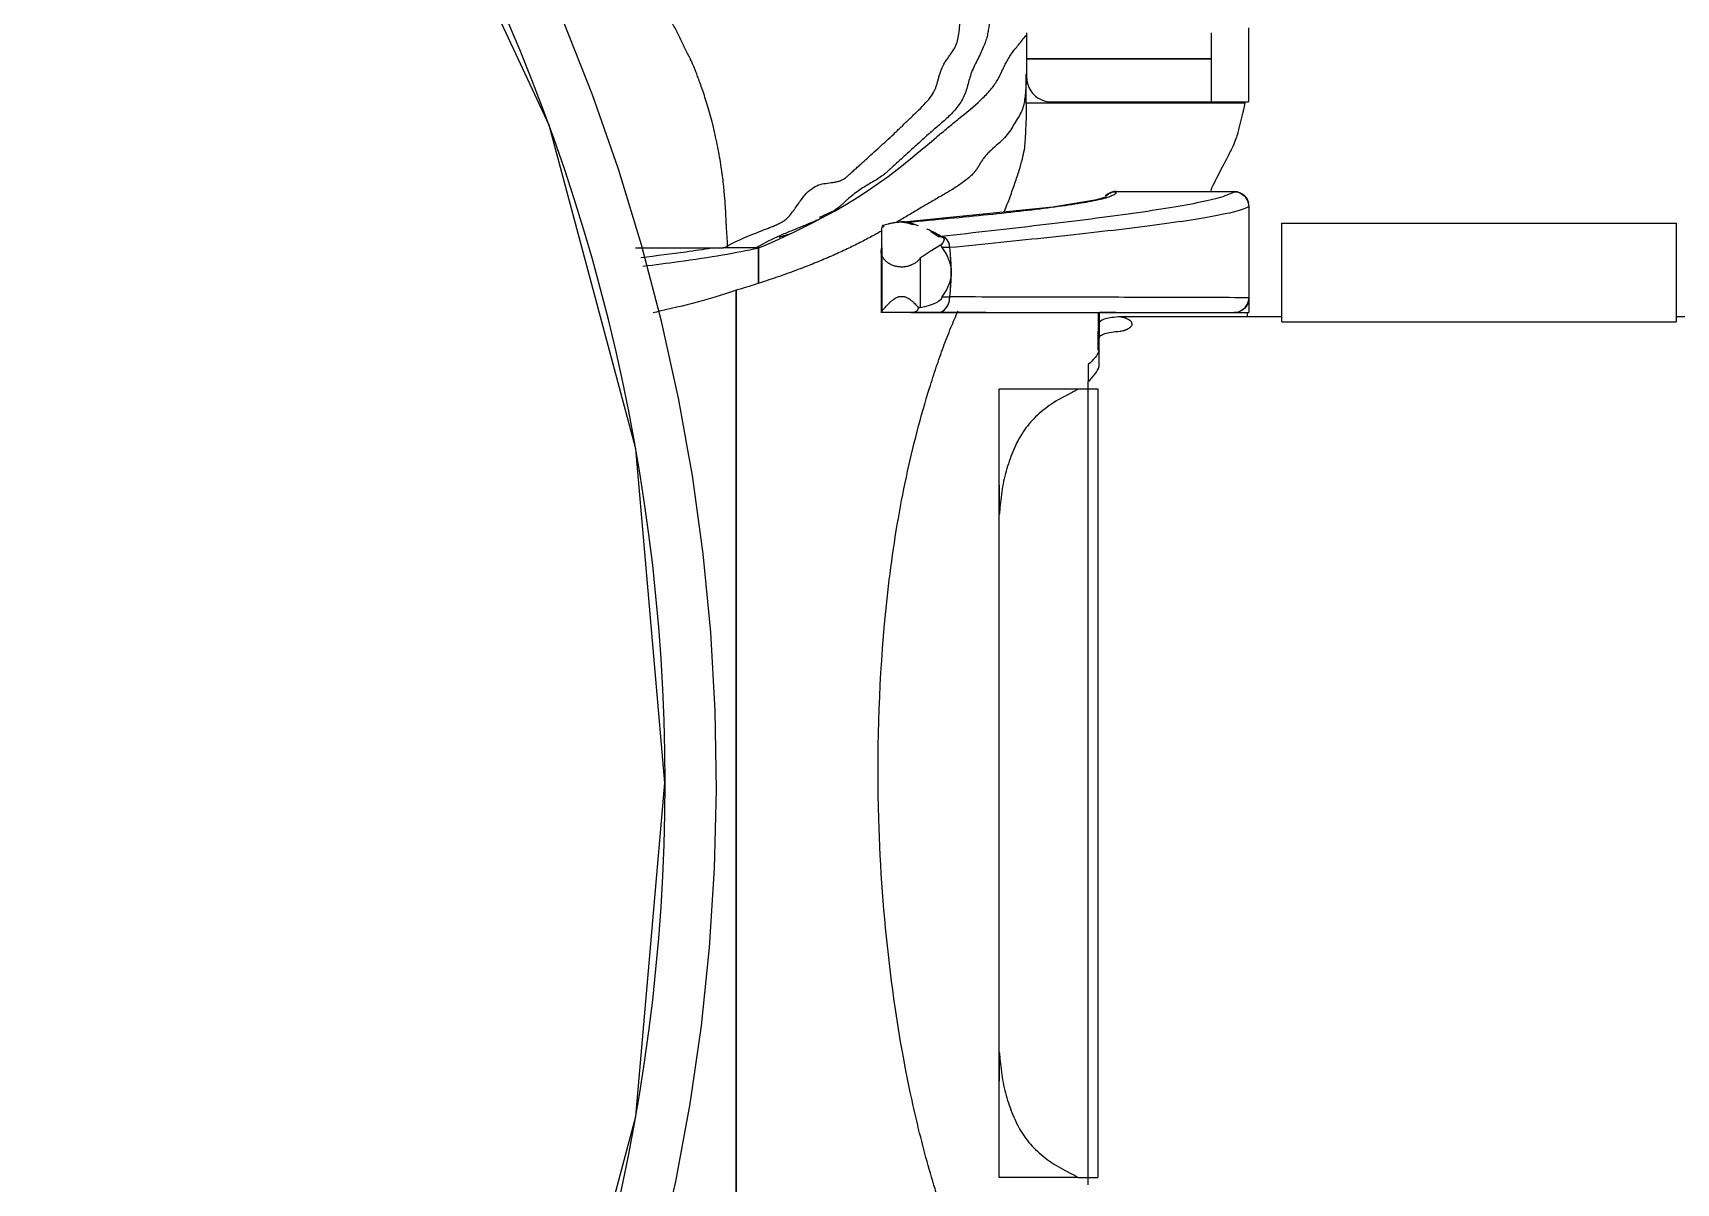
# Model space of a CAD drawing. Header units: metres. Extents: x -22.5 to 67.5, y 0 to 64.7.
# Drawn here: x 25.0372 to 25.3705, y 36.2738 to 36.5072 of the extents above; entities that cross this region are included whole.
import ezdxf

# ---------------------------------------------------------------- set-up
doc = ezdxf.new("R2010")
doc.units = ezdxf.units.M
doc.layers.add('XREF PB NEURO-ONCOLOGIA$0$EQUIPO', color=8, linetype='Continuous')

# ---------------------------------------------------------------- blocks, each defined once
blk = doc.blocks.new('*U744')
for p, q in [((-1135.39, 133.39), (-1164.12, 195)), ((-1126.55, 139.56), (-1132.43, 154.44)), ((-1038.5, 152.15), (-1038.5, 146.85)), ((-1001, 138.15), (-1001, 152.14)), ((-993.5, 153.15), (-993.5, 138.15)), ((-1038.5, 146.85), (-1001, 146.85)), ((-1001, 146.85), (-1038.5, 146.85)), ((-1038.5, 146.85), (-1038.5, 143.15)), ((-1038.59, 137.86), (-1038.59, 143.78)), ((-1121.27, 124.46), (-1126.55, 139.56)), ((-994.22, 137.86), (-1038.59, 137.86)), ((-1033.5, 138.15), (-1001, 138.15)), ((-1001, 138.15), (-993.5, 138.15)), ((-1117.8, 67.72), (-1135.39, 133.39)), ((-1116.6, 109.16), (-1121.27, 124.46)), ((-1063.49, 113.78), (-1033.17, 116.84)), ((-1033.17, 116.84), (-1024.24, 118.32)), ((-1024.24, 118.32), (-1022.41, 118.88)), ((-1022.5, 119.02), (-1021.88, 119.5)), ((-1022.41, 118.88), (-1022.38, 118.89)), ((-1021.68, 119.6), (-1022.25, 119.25)), ((-1021.88, 119.5), (-1021.16, 119.8)), ((-1021.05, 119.82), (-1021.68, 119.6)), ((-1021.16, 119.8), (-1020.38, 119.9)), ((-1020.38, 119.9), (-1021.05, 119.82)), ((-1020.41, 119.94), (-1020.73, 119.94)), ((-996.38, 119.9), (-1020.38, 119.9)), ((-995.71, 119.82), (-996.38, 119.9)), ((-996.38, 119.9), (-995.61, 119.8)), ((-995.08, 119.6), (-995.71, 119.82)), ((-995.61, 119.8), (-994.88, 119.5)), ((-994.51, 119.25), (-995.08, 119.6)), ((-994.88, 119.5), (-994.26, 119.02)), ((-994.04, 118.77), (-994.51, 119.25)), ((-994.26, 119.02), (-993.78, 118.4)), ((-993.68, 118.2), (-994.04, 118.77)), ((-993.78, 118.4), (-993.48, 117.68)), ((-993.46, 117.57), (-993.68, 118.2)), ((-993.38, 116.9), (-993.46, 117.57)), ((-993.38, 98.4), (-993.38, 116.9)), ((-1063.34, 113.79), (-1064.05, 113.79)), ((-986.74, 93.55), (-986.74, 113.55)), ((-986.74, 113.55), (-906.74, 113.55)), ((-906.74, 113.55), (-906.74, 93.55)), ((-1067.86, 110.44), (-1067.88, 112.14)), ((-1067.85, 108.57), (-1067.86, 110.44)), ((-1056.39, 110.84), (-1055.86, 110.84)), ((-1055.4, 110.76), (-1055.86, 110.84)), ((-1054.98, 110.54), (-1055.4, 110.76)), ((-1054.62, 110.17), (-1054.98, 110.54)), ((-1054.34, 109.7), (-1054.62, 110.17)), ((-1112.54, 93.68), (-1116.6, 109.16)), ((-1093.33, 108.5), (-1100.03, 108.5)), ((-1092.88, 101.33), (-1092.88, 108.5)), ((-1092.88, 108.5), (-1092.88, 101.33)), ((-1068.01, 107.8), (-1068.01, 95.4)), ((-1067.88, 108.57), (-1067.88, 104.12)), ((-1067.85, 108.57), (-1067.85, 95.62)), ((-1058.07, 107.77), (-1060.12, 106.44)), ((-1055.96, 109.05), (-1058.07, 107.77)), ((-1055.96, 109.05), (-1055.77, 108.81)), ((-1055.77, 108.81), (-1055.71, 108.57)), ((-1054.1, 108.57), (-1055.71, 108.57)), ((-1055.71, 108.57), (-1054.77, 107.15)), ((-1054.77, 107.15), (-1054.15, 105.72)), ((-1054.16, 109.16), (-1054.34, 109.7)), ((-1054.1, 108.57), (-1054.16, 109.16)), ((-1060.12, 106.44), (-1060.12, 96.36)), ((-1054.15, 105.72), (-1053.84, 104.29)), ((-1053.84, 104.29), (-1053.84, 102.85)), ((-1054.15, 101.42), (-1054.77, 99.99)), ((-1053.84, 102.85), (-1054.15, 101.42)), ((-1097.41, -99.91), (-1097.41, 99.91)), ((-1097.41, 99.91), (-1097.41, -99.91)), ((-1067.88, 99.66), (-1067.88, 95.57)), ((-1058.25, 96.83), (-1059.13, 96.59)), ((-1057.49, 97.1), (-1058.25, 96.83)), ((-1056.86, 97.37), (-1057.49, 97.1)), ((-1056.36, 97.66), (-1056.86, 97.37)), ((-1056, 97.96), (-1056.36, 97.66)), ((-1055.78, 98.26), (-1056, 97.96)), ((-1055.71, 98.57), (-1055.78, 98.26)), ((-1054.77, 99.99), (-1055.71, 98.57)), ((-1055.71, 98.57), (-1054.1, 98.57)), ((-1054.82, 96.33), (-1054.43, 96.98)), ((-1054.43, 96.98), (-1054.18, 97.75)), ((-1054.18, 97.75), (-1054.1, 98.57)), ((-993.78, 96.9), (-994.26, 96.28)), ((-994.14, 96.41), (-993.73, 97.01)), ((-993.48, 97.62), (-993.78, 96.9)), ((-993.73, 97.01), (-993.47, 97.68)), ((-993.47, 97.68), (-993.38, 98.4)), ((-993.41, 98.4), (-993.41, 95.42)), ((-1109.11, 78.06), (-1112.54, 93.68)), ((-1061.89, 95.4), (-1067.98, 95.4)), ((-1046.79, 95.4), (-1063.29, 95.4)), ((-1061.89, 95.4), (-1056.55, 95.4)), ((-1061.89, 95.4), (-1056.55, 95.4)), ((-1059.13, 96.59), (-1060.12, 96.36)), ((-1056.55, 95.4), (-1055.92, 95.51)), ((-1056.55, 95.4), (-1036.37, 95.4)), ((-1055.92, 95.51), (-1055.33, 95.82)), ((-1055.33, 95.82), (-1054.82, 96.33)), ((-1036.37, 95.4), (-1018.34, 95.4)), ((-1024, 95.4), (-1024.01, 92.99)), ((-1020.38, 95.4), (-1023.75, 95.4)), ((-986.74, 94.52), (-1019.73, 94.52)), ((-1018.34, 95.4), (-1004.17, 95.4)), ((-1004.17, 95.4), (-996.38, 95.4)), ((-1000.28, 95.42), (-996.02, 95.42)), ((-995.61, 95.5), (-996.38, 95.4)), ((-996.02, 95.42), (-995.32, 95.59)), ((-996.02, 95.42), (-993.41, 95.42)), ((-994.88, 95.8), (-995.61, 95.5)), ((-995.32, 95.59), (-994.68, 95.93)), ((-994.26, 96.28), (-994.88, 95.8)), ((-994.68, 95.93), (-994.14, 96.41)), ((-986.74, 93.55), (-906.74, 93.55)), ((-885.31, 94.52), (-906.74, 94.52)), ((-1024.03, 90.43), (-1024.04, 87.77)), ((-1024.01, 92.99), (-1024.03, 90.43)), ((-1023.77, 93.17), (-1023.77, 90.19)), ((-1023.77, 84.46), (-1023.77, 90.19)), ((-1026.04, 84.84), (-1026.04, 81.4)), ((-1026.04, 79.9), (-1026.04, 81.4)), ((-1107.57, 69.46), (-1109.11, 78.06)), ((-1044.05, 54.45), (-1044.05, 79.9)), ((-1044.05, 79.9), (-1032.1, 79.9)), ((-1032.1, 79.9), (-1029.23, 79.9)), ((-1030.67, 78.46), (-1032.1, 77.68)), ((-1029.23, 79.21), (-1030.67, 78.46)), ((-1029.23, 79.9), (-1028.02, 79.9)), ((-1028.02, 79.9), (-1024.07, 79.9)), ((-1026.04, 56.8), (-1026.04, 79.9)), ((-1024.07, 79.9), (-1024.07, 56.8)), ((-1111.87, 0), (-1117.8, 67.72)), ((-1106.3, 62.31), (-1107.55, 69.34)), ((-1104.12, 46.46), (-1106.3, 62.31)), ((-1044.05, 60.35), (-1044.05, 54.49)), ((-1026.04, 24.9), (-1026.04, 56.8)), ((-1024.07, 56.8), (-1024.07, 24.9)), ((-1044.05, 24.9), (-1044.05, 54.45)), ((-1102.58, 30.53), (-1104.12, 46.46)), ((-1101.68, 14.56), (-1102.58, 30.53)), ((-1044.05, -25.1), (-1044.05, 24.9)), ((-1026.04, -25.1), (-1026.04, 24.9)), ((-1024.07, 24.9), (-1024.07, -25.1)), ((-1101.42, -1.44), (-1101.68, 14.56)), ((-1117.8, -67.72), (-1111.87, 0)), ((-1101.8, -17.43), (-1101.42, -1.44)), ((-1102.81, -33.4), (-1101.8, -17.43)), ((-1044.05, -54.65), (-1044.05, -25.1)), ((-1026.04, -57), (-1026.04, -25.1)), ((-1024.07, -25.1), (-1024.07, -57)), ((-1104.47, -49.31), (-1102.81, -33.4)), ((-1106.76, -65.15), (-1104.47, -49.31)), ((-1044.05, -80.1), (-1044.05, -54.65)), ((-1044.05, -54.69), (-1044.05, -60.55)), ((-1026.04, -80.1), (-1026.04, -57)), ((-1024.07, -57), (-1024.07, -80.1)), ((-1109.68, -80.88), (-1106.76, -65.15)), ((-1135.39, -133.39), (-1117.8, -67.72)), ((-1032.1, -77.88), (-1030.67, -78.66)), ((-1030.67, -78.66), (-1029.23, -79.41)), ((-1113.23, -96.48), (-1109.68, -80.88)), ((-1032.1, -80.1), (-1044.05, -80.1)), ((-1029.23, -80.1), (-1032.1, -80.1)), ((-1028.02, -80.1), (-1029.23, -80.1)), ((-1028.02, -80.1), (-1024.07, -80.1)), ((-1026.04, -81.6), (-1026.04, -80.1))]:
    blk.add_line(p, q)
blk.add_arc((-1033.5, 143.15), 5, 180, 270)
for centre, major_axis, ratio, start_param, end_param in [((-1501.84, 0), (0, 390), 0.999962, 4.18879, 5.235988), ((-1020.41, 116.94), (0, 3), 0.999988, 0, 0.785398), ((-996.41, 116.94), (0, 3), 0.999988, 5.497787, 6.283185), ((-1063.34, 110.84), (0, 2.95), 0.774007, 6.003933, 6.466445), ((-1063.34, 110.84), (0, 2.95), 0.774007, 6.003933, 6.466445), ((-1068.01, 77.04), (0, 37.27), 0.774007, 6.018556, 6.098337), ((-1068.01, 77.04), (0, 37.27), 0.774007, 6.05163, 6.098337), ((-1068.01, 77.04), (0, 37.27), 0.774007, 5.848412, 5.955381), ((-1068.01, 77.04), (0, 37.27), 0.774007, 5.848412, 5.910894), ((-1055.86, 108.57), (0, 2.27), 0.774007, 4.712398, 6.283179), ((-1078.79, 103.57), (0, 32.29), 0.774007, 4.712389, 4.867864), ((-1078.79, 103.57), (0, 32.29), 0.774007, 4.556914, 4.867864), ((-1078.79, 103.57), (0, 32.29), 0.774007, 4.556914, 4.712389), ((-1056.55, 98.57), (0, 3.17), 0.774007, 3.926988, 4.188784), ((-1056.55, 98.57), (0, 3.17), 0.774007, 4.188788, 4.71238), ((-1056.55, 98.57), (0, 3.17), 0.774007, 3.141593, 3.926986), ((-1023.71, 24.75), (0, 71.02), 0.004879, 0.181755, 0.472787), ((-1023.73, 45.4), (0, 50.02), 0.004879, 0, 0.181755), ((-993.73, 45.4), (0, 50.02), 0.004879, 0, 0.181755)]:
    blk.add_ellipse(centre, major_axis=major_axis, ratio=ratio, start_param=start_param, end_param=end_param)
for points, knots in [([(-1099.15, 108.95), (-1099.17, 109.31), (-1099.2, 109.84), (-1099.24, 110.51), (-1099.27, 111), (-1099.31, 111.49), (-1099.34, 111.99), (-1099.38, 112.55), (-1099.41, 113.06), (-1099.44, 113.6), (-1099.48, 114.52), (-1099.56, 116.47), (-1099.82, 119.81), (-1100.16, 123.05), (-1100.73, 126.89), (-1101.56, 131.04), (-1102.54, 135.13), (-1103.63, 138.77), (-1104.65, 141.73), (-1105.74, 144.66), (-1106.4, 146.19), (-1106.69, 146.83), (-1106.77, 146.97), (-1106.86, 147.13), (-1106.98, 147.36), (-1107.1, 147.61), (-1107.29, 147.98), (-1107.62, 148.66), (-1108.09, 149.62), (-1108.84, 151.14), (-1109.77, 152.99), (-1110.85, 155.11), (-1111.96, 157.22), (-1112.93, 158.97), (-1113.84, 160.62), (-1114.61, 162.02), (-1115.22, 163.11), (-1115.85, 164.22), (-1116.69, 165.7), (-1117.74, 167.51), (-1118.77, 169.27), (-1119.6, 170.65), (-1120.43, 172.03), (-1121.89, 174.4), (-1123.99, 177.7), (-1126.38, 181.29), (-1128.94, 185.04), (-1131.68, 188.91), (-1134.56, 192.84), (-1137.49, 196.7), (-1140.49, 200.52), (-1143.55, 204.31), (-1146.9, 208.33), (-1150.57, 212.53), (-1154.52, 216.82), (-1158.71, 221.13), (-1162.55, 224.82), (-1166.06, 228.07), (-1169.27, 230.95), (-1172.02, 233.35), (-1174.98, 235.96), (-1178.12, 238.71), (-1181.51, 241.63), (-1185.27, 244.78), (-1189.05, 247.77), (-1192.74, 250.53), (-1196.11, 252.92), (-1199.47, 255.23), (-1203.13, 257.69), (-1207.01, 260.24), (-1211.17, 262.89), (-1215.41, 265.48), (-1220.96, 268.77), (-1226.42, 271.83), (-1231.86, 274.72), (-1235.34, 276.5), (-1238.11, 277.86), (-1239.46, 278.51), (-1240.1, 278.81)], [0, 0, 0, 0, 0.0034014, 0.005102, 0.0068027, 0.0085034, 0.0102041, 0.0119048, 0.0136054, 0.0144558, 0.0153061, 0.0170068, 0.0178571, 0.0187075, 0.0195578, 0.0204082, 0.0212585, 0.0221088, 0.0229592, 0.0238095, 0.0255102, 0.0263605, 0.0272109, 0.0289116, 0.0297619, 0.0306122, 0.0323129, 0.0340136, 0.037415, 0.0408163, 0.047619, 0.0544218, 0.0612245, 0.0680272, 0.0748299, 0.0782313, 0.0816327, 0.085034, 0.0884354, 0.0952381, 0.1020408, 0.1054422, 0.1088435, 0.1156463, 0.1292517, 0.1428571, 0.1564626, 0.170068, 0.1836735, 0.1972789, 0.2108844, 0.2244898, 0.2380952, 0.2517007, 0.2653061, 0.2789116, 0.292517, 0.3061224, 0.3197279, 0.3333333, 0.3469388, 0.3605442, 0.3741497, 0.3877551, 0.4013605, 0.414966, 0.4285714, 0.4421769, 0.4557823, 0.4693878, 0.4829932, 0.4965986, 0.5102041, 0.537415, 0.5510204, 0.5646259, 0.5714286, 0.5775297, 0.5775297, 0.5775297, 0.5775297]), ([(-1099.15, 108.95), (-1096.97, 110.15), (-1094.26, 111.24), (-1091.32, 112.36), (-1090.26, 112.79), (-1089.46, 113.13), (-1088.67, 113.47), (-1087.89, 113.88), (-1087.12, 114.47), (-1086.35, 115.31), (-1085.61, 116.32), (-1084.66, 117.7), (-1083.5, 119.3), (-1082.11, 120.64), (-1080.7, 121.35), (-1079.25, 121.64), (-1078.03, 121.76), (-1077.06, 121.93), (-1076.34, 122.13), (-1075.74, 122.41), (-1075.33, 122.68), (-1075.09, 122.86), (-1074.92, 123.01), (-1074.75, 123.17), (-1074.52, 123.37), (-1074.11, 123.74), (-1073.54, 124.26), (-1072.85, 124.88), (-1071.93, 125.71), (-1070.78, 126.75), (-1068.94, 128.42), (-1067.06, 130.13), (-1065.35, 131.73), (-1064.34, 132.69), (-1063.58, 133.43), (-1062.81, 134.19), (-1061.75, 135.19), (-1060.42, 136.44), (-1058.95, 137.93), (-1057.75, 139.38), (-1057.09, 140.55), (-1056.76, 141.47), (-1056.57, 142.16), (-1056.38, 142.87), (-1056.18, 143.6), (-1055.97, 144.24), (-1055.79, 144.7), (-1055.68, 144.97), (-1055.59, 145.18), (-1055.49, 145.39), (-1055.36, 145.66), (-1055.11, 146.11), (-1054.7, 146.73), (-1054.2, 147.43), (-1053.57, 148.3), (-1052.93, 149.31), (-1052.48, 150.53), (-1052.23, 151.92), (-1052.03, 153.66), (-1052.11, 155.39), (-1052.33, 156.74), (-1052.5, 157.55), (-1052.65, 158.18), (-1052.81, 158.8), (-1053.05, 159.63), (-1053.35, 160.65), (-1053.73, 161.82), (-1054.22, 163.29), (-1054.82, 164.93), (-1055.42, 166.46), (-1055.87, 167.51), (-1056.14, 168.06), (-1056.22, 168.13), (-1056.33, 168.27), (-1056.49, 168.46), (-1056.73, 168.8), (-1057.11, 169.35), (-1057.6, 170.12), (-1058.04, 170.81), (-1058.26, 171.17), (-1058.38, 171.34)], [0, 0, 0, 0, 0.071429, 0.089286, 0.098214, 0.107143, 0.116071, 0.125, 0.133929, 0.142857, 0.151786, 0.160714, 0.178571, 0.196429, 0.214286, 0.232143, 0.25, 0.258929, 0.267857, 0.276786, 0.28125, 0.283482, 0.285714, 0.287946, 0.290179, 0.294643, 0.303571, 0.3125, 0.321429, 0.339286, 0.357143, 0.392857, 0.410714, 0.419643, 0.428571, 0.4375, 0.446429, 0.464286, 0.482143, 0.5, 0.517857, 0.526786, 0.535714, 0.544643, 0.553571, 0.5625, 0.566964, 0.569196, 0.571429, 0.573661, 0.575893, 0.580357, 0.589286, 0.598214, 0.607143, 0.625, 0.642857, 0.660714, 0.678571, 0.696429, 0.705357, 0.709821, 0.714286, 0.71875, 0.723214, 0.732143, 0.741071, 0.75, 0.767857, 0.785714, 0.803571, 0.821429, 0.839286, 0.857143, 0.875, 0.892857, 0.928571, 0.964286, 0.982143, 1, 1, 1, 1]), ([(-1050.96, 171.42), (-1050.82, 171.23), (-1050.6, 170.9), (-1050.42, 170.68), (-1050.33, 170.6), (-1050.28, 170.55), (-1050.18, 170.41), (-1049.99, 170.04), (-1049.81, 169.64), (-1049.65, 169.3), (-1049.49, 168.94), (-1049.29, 168.49), (-1049.07, 167.98), (-1048.87, 167.51), (-1048.73, 167.16), (-1048.62, 166.89), (-1048.52, 166.63), (-1048.4, 166.34), (-1048.28, 166.02), (-1048.16, 165.7), (-1048.02, 165.33), (-1047.83, 164.81), (-1047.57, 164.07), (-1047.24, 163.06), (-1046.79, 161.58), (-1046.25, 159.53), (-1045.89, 157.43), (-1045.88, 155.88), (-1045.97, 154.77), (-1046.12, 153.71), (-1046.27, 152.7), (-1046.44, 151.7), (-1046.72, 150.66), (-1047.16, 149.53), (-1047.69, 148.3), (-1048.33, 146.95), (-1049.06, 145.55), (-1049.71, 144.14), (-1050.13, 142.78), (-1050.48, 141.47), (-1050.84, 140.19), (-1051.33, 138.97), (-1052.25, 137.4), (-1053.73, 135.67), (-1055.74, 133.86), (-1057.42, 132.45), (-1058.72, 131.31), (-1059.68, 130.43), (-1060.63, 129.55), (-1061.84, 128.45), (-1063.02, 127.39), (-1064.2, 126.33), (-1065.09, 125.52), (-1065.85, 124.83), (-1066.39, 124.34), (-1066.7, 124.05), (-1066.94, 123.84), (-1067.18, 123.62), (-1067.51, 123.36), (-1068.1, 122.92), (-1068.98, 122.35), (-1070.07, 121.71), (-1071.2, 121.04), (-1072.34, 120.31), (-1073.48, 119.48), (-1074.43, 118.71), (-1075.07, 118.14), (-1075.44, 117.8), (-1075.71, 117.54), (-1075.98, 117.29), (-1076.34, 116.98), (-1076.78, 116.63), (-1077.31, 116.26), (-1078.01, 115.8), (-1078.87, 115.28), (-1079.9, 114.69), (-1080.91, 114.16), (-1081.94, 113.71), (-1082.98, 113.3), (-1084.06, 112.85), (-1085.18, 112.39), (-1086.68, 111.79), (-1089.35, 110.69), (-1091.72, 109.51), (-1093.33, 108.5)], [0, 0, 0, 0, 0.025, 0.05, 0.05625, 0.0625, 0.075, 0.0875, 0.09375, 0.1, 0.10625, 0.1125, 0.125, 0.1375, 0.15, 0.1625, 0.175, 0.1875, 0.19375, 0.2, 0.20625, 0.2125, 0.225, 0.2375, 0.25, 0.275, 0.3, 0.3125, 0.325, 0.3375, 0.35, 0.3625, 0.375, 0.3875, 0.4, 0.4125, 0.425, 0.4375, 0.45, 0.4625, 0.475, 0.4875, 0.5, 0.525, 0.55, 0.575, 0.5875, 0.6, 0.6125, 0.625, 0.65, 0.6625, 0.675, 0.6875, 0.69375, 0.696875, 0.7, 0.703125, 0.70625, 0.7125, 0.725, 0.7375, 0.75, 0.7625, 0.775, 0.7875, 0.79375, 0.796875, 0.8, 0.803125, 0.80625, 0.8125, 0.81875, 0.825, 0.8375, 0.85, 0.8625, 0.875, 0.8875, 0.9, 0.9125, 0.925, 0.95, 1, 1, 1, 1]), ([(-1092.88, 108.5), (-1087, 111), (-1079.38, 114.75), (-1071.16, 119.75), (-1064.12, 124.75), (-1059.02, 129.12), (-1054.55, 132.87), (-1051.49, 135.37), (-1048.41, 137.87), (-1046.25, 140.06), (-1045.23, 141.31), (-1044.6, 142.25), (-1044.08, 143.18), (-1043.62, 144.12), (-1043.18, 145.06), (-1042.72, 146), (-1042.22, 146.93), (-1041.41, 148.18), (-1040.13, 149.75), (-1039.12, 151), (-1038.65, 151.62)], [0, 0, 0, 0, 0.1176471, 0.1764706, 0.2352941, 0.3529412, 0.3823529, 0.4117647, 0.4705882, 0.5, 0.5147059, 0.5294118, 0.5441176, 0.5588235, 0.5735294, 0.5882353, 0.6029412, 0.6176471, 0.6470588, 0.6764706, 0.6764706, 0.6764706, 0.6764706]), ([(-1038.59, 143.78), (-1038.59, 143.35), (-1038.6, 142.49), (-1038.65, 141.2), (-1038.74, 139.91), (-1038.89, 138.62), (-1039.08, 137.54), (-1039.34, 136.68), (-1039.71, 135.82), (-1040.35, 134.75), (-1041.15, 133.46), (-1041.88, 132.17), (-1042.93, 130.88), (-1044.29, 129.59), (-1045.56, 128.51), (-1046.46, 127.65), (-1047.02, 127.01), (-1047.47, 126.36), (-1047.87, 125.72), (-1048.25, 125.07), (-1048.67, 124.43), (-1049.16, 123.78), (-1049.98, 122.92), (-1051.31, 121.85), (-1053.26, 120.56), (-1055.43, 119.27), (-1057.69, 117.98), (-1059.89, 116.68), (-1062.05, 115.39), (-1063.75, 114.38), (-1064.74, 113.79), (-1065, 113.64)], [-1, -1, -1, -1, -0.9705882, -0.9411765, -0.9117647, -0.8823529, -0.8529412, -0.8382353, -0.8235294, -0.7941176, -0.7647059, -0.7352941, -0.7058824, -0.6764706, -0.6470588, -0.6323529, -0.6176471, -0.6029412, -0.5882353, -0.5735294, -0.5588235, -0.5441176, -0.5294118, -0.5, -0.4705882, -0.4411765, -0.4117647, -0.3823529, -0.3529412, -0.3235294, -0.3129231, -0.3129231, -0.3129231, -0.3129231]), ([(-1043.01, 115.94), (-1042.6, 116.92), (-1041.85, 118.88), (-1040.83, 121.71), (-1039.99, 124.31), (-1039.32, 126.6), (-1038.92, 128.49), (-1038.75, 130.11), (-1038.69, 131.62), (-1038.63, 133.13), (-1038.54, 134.61), (-1038.5, 136.34), (-1038.54, 137.37), (-1038.59, 137.86)], [-0.375, -0.375, -0.375, -0.375, -0.34375, -0.3125, -0.28125, -0.25, -0.21875, -0.1875, -0.15625, -0.125, -0.09375, -0.0625, 0, 0, 0, 0]), ([(-994.22, 137.86), (-994.3, 137.48), (-994.47, 136.74), (-994.76, 135.51), (-995.03, 134.47), (-995.29, 133.37), (-995.56, 132.22), (-995.91, 130.99), (-996.42, 129.62), (-997.15, 128.07), (-998.04, 126.39), (-999.01, 124.57), (-999.99, 122.66), (-1000.71, 121.16), (-1001.13, 120.31), (-1001.21, 120.14)], [-1, -1, -1, -1, -0.95, -0.925, -0.9, -0.875, -0.85, -0.825, -0.8, -0.775, -0.75, -0.725, -0.7, -0.675, -0.6688851, -0.6688851, -0.6688851, -0.6688851]), ([(-1020.38, 119.9), (-1020.33, 119.64), (-1020.83, 119.12), (-1023.32, 118.34), (-1027.32, 117.56), (-1032.61, 116.79), (-1038.94, 116.01), (-1048.63, 114.97), (-1056.93, 114.19), (-1062.71, 113.67)], [0, 0, 0, 0, 0.125, 0.25, 0.375, 0.5, 0.625, 0.75, 1, 1, 1, 1]), ([(-996.38, 119.9), (-996.95, 119.52), (-998.85, 118.77), (-1003.69, 117.63), (-1010.12, 116.5), (-1017.78, 115.37), (-1026.36, 114.24), (-1038.84, 112.73), (-1048.97, 111.59), (-1055.86, 110.84)], [0, 0, 0, 0, 0.125, 0.25, 0.375, 0.5, 0.625, 0.75, 1, 1, 1, 1]), ([(-993.38, 116.9), (-994.59, 116.21), (-998.74, 115.16), (-1007.56, 113.78), (-1015.4, 112.73), (-1024.15, 111.69), (-1036.86, 110.3), (-1047.13, 109.26), (-1054.1, 108.57)], [0, 0, 0, 0, 0.25, 0.375, 0.5, 0.625, 0.75, 1, 1, 1, 1]), ([(-1067.65, 113.12), (-1067.48, 113.17), (-1067.14, 113.26), (-1066.71, 113.38), (-1066.36, 113.46), (-1066.09, 113.52), (-1065.83, 113.57), (-1065.6, 113.62), (-1065.32, 113.67), (-1065, 113.71), (-1064.68, 113.75), (-1064.43, 113.77), (-1064.14, 113.79), (-1063.82, 113.79), (-1063.47, 113.75), (-1063.28, 113.7), (-1063.18, 113.67)], [0, 0, 0, 0, 0.125, 0.25, 0.3125, 0.375, 0.4375, 0.484375, 0.53125, 0.625, 0.6875, 0.734375, 0.78125, 0.875, 0.9375, 1, 1, 1, 1]), ([(-1067.86, 111.98), (-1068.14, 111.83), (-1069.18, 111.25), (-1071.04, 110.23), (-1073.57, 108.94), (-1076.28, 107.65), (-1079.2, 106.36), (-1082.34, 105.07), (-1085.71, 103.78), (-1089.33, 102.49), (-1093.21, 101.2), (-1095.98, 100.34), (-1097.41, 99.91)], [-0.2751954, -0.2751954, -0.2751954, -0.2751954, -0.2647059, -0.2352941, -0.2058824, -0.1764706, -0.1470588, -0.1176471, -0.0882353, -0.0588235, -0.0294118, 0, 0, 0, 0]), ([(-1056.39, 110.84), (-1056.33, 110.84), (-1056.2, 110.84), (-1056.02, 110.82), (-1055.85, 110.79), (-1055.71, 110.75), (-1055.58, 110.7), (-1055.47, 110.63), (-1055.38, 110.55), (-1055.31, 110.46), (-1055.27, 110.37), (-1055.25, 110.28), (-1055.26, 110.19), (-1055.27, 110.1), (-1055.29, 110.01), (-1055.32, 109.92), (-1055.36, 109.83), (-1055.41, 109.74), (-1055.46, 109.65), (-1055.54, 109.53), (-1055.69, 109.33), (-1055.85, 109.16), (-1055.96, 109.05)], [0, 0, 0, 0, 0.041667, 0.083333, 0.125, 0.166667, 0.208333, 0.25, 0.291667, 0.333333, 0.375, 0.416667, 0.458333, 0.5, 0.541667, 0.583333, 0.625, 0.666667, 0.708333, 0.75, 0.833333, 1, 1, 1, 1]), ([(-1117.88, 108.5), (-1114.39, 108.5), (-1107.69, 108.5), (-1102.41, 108.5), (-1100.03, 108.5)], [-0.3843435, -0.3843435, -0.3843435, -0.3843435, -0.2, 0, 0, 0, 0]), ([(-1116.76, 106.58), (-1113.54, 106.97), (-1108.55, 107.61), (-1104.08, 108.25), (-1102.43, 108.5)], [0.6432527, 0.6432527, 0.6432527, 0.6432527, 0.75, 0.8181796, 0.8181796, 0.8181796, 0.8181796]), ([(-1116.33, 104.8), (-1113.82, 105.11), (-1104.58, 106.34), (-1097.22, 107.56), (-1093.02, 108.47)], [0.6631905, 0.6631905, 0.6631905, 0.6631905, 0.75, 0.9972575, 0.9972575, 0.9972575, 0.9972575]), ([(-1060.12, 106.44), (-1060.22, 106.29), (-1060.38, 106.08), (-1060.65, 105.81), (-1060.88, 105.63), (-1061.13, 105.45), (-1061.4, 105.27), (-1061.64, 105.14), (-1061.84, 105.05), (-1062, 104.98), (-1062.17, 104.92), (-1062.39, 104.85), (-1062.81, 104.73), (-1063.43, 104.63), (-1064.07, 104.63), (-1064.58, 104.69), (-1064.95, 104.75), (-1065.3, 104.84), (-1065.63, 104.96), (-1065.9, 105.08), (-1066.1, 105.18), (-1066.24, 105.26), (-1066.38, 105.34), (-1066.56, 105.45), (-1066.77, 105.6), (-1067, 105.79), (-1067.2, 105.99), (-1067.38, 106.19), (-1067.54, 106.41), (-1067.67, 106.62), (-1067.79, 106.84), (-1067.88, 107.06), (-1067.97, 107.35), (-1068.04, 107.87), (-1067.96, 108.29), (-1067.85, 108.57)], [0, 0, 0, 0, 0.055556, 0.083333, 0.111111, 0.138889, 0.166667, 0.194444, 0.208333, 0.222222, 0.236111, 0.25, 0.277778, 0.333333, 0.388889, 0.416667, 0.444444, 0.472222, 0.5, 0.527778, 0.541667, 0.555556, 0.569444, 0.583333, 0.611111, 0.638889, 0.666667, 0.694444, 0.722222, 0.75, 0.777778, 0.805556, 0.833333, 0.888889, 1, 1, 1, 1]), ([(-1097.41, 99.91), (-1101.43, 98.49), (-1107.03, 96.98), (-1113.79, 95.46), (-1114.25, 95.36)], [-1, -1, -1, -1, -0.75, -0.7320853, -0.7320853, -0.7320853, -0.7320853]), ([(-1067.98, 95.4), (-1067.94, 95.51), (-1067.81, 95.71), (-1067.54, 96.06), (-1067.21, 96.45), (-1066.91, 96.77), (-1066.7, 97)], [0, 0, 0, 0, 0.333333, 0.5, 0.666667, 1, 1, 1, 1]), ([(-1066.7, 97), (-1066.6, 97.11), (-1066.44, 97.27), (-1066.22, 97.48), (-1066.05, 97.63), (-1065.86, 97.78), (-1065.68, 97.94), (-1065.5, 98.07), (-1065.33, 98.19), (-1065.12, 98.31), (-1064.87, 98.45), (-1064.6, 98.57), (-1064.36, 98.64), (-1064.1, 98.68), (-1063.84, 98.69), (-1063.57, 98.68), (-1063.32, 98.64), (-1063.08, 98.57), (-1062.84, 98.47), (-1062.63, 98.35), (-1062.45, 98.25), (-1062.24, 98.12), (-1062.03, 97.96), (-1061.81, 97.78), (-1061.63, 97.63), (-1061.46, 97.48), (-1061.23, 97.27), (-1061.08, 97.11), (-1060.98, 97)], [0, 0, 0, 0, 0.071429, 0.107143, 0.142857, 0.178571, 0.214286, 0.25, 0.276786, 0.303571, 0.357143, 0.392857, 0.428571, 0.464286, 0.5, 0.535714, 0.571429, 0.607143, 0.642857, 0.678571, 0.705357, 0.732143, 0.785714, 0.821429, 0.857143, 0.892857, 0.928571, 1, 1, 1, 1]), ([(-993.38, 98.4), (-994.59, 98.41), (-998.74, 98.43), (-1007.56, 98.46), (-1015.4, 98.48), (-1024.15, 98.5), (-1036.86, 98.53), (-1047.13, 98.55), (-1054.1, 98.57)], [0, 0, 0, 0, 0.25, 0.375, 0.5, 0.625, 0.75, 1, 1, 1, 1]), ([(-1067.33, 32.15), (-1066.7, 39.07), (-1064.98, 52.61), (-1061.61, 68.38), (-1058.67, 78.7), (-1056.83, 84.35), (-1055.4, 88.44), (-1053.92, 92.24), (-1052.89, 94.63), (-1052.4, 95.75)], [-1, -1, -1, -1, -0.875, -0.75, -0.6875, -0.65625, -0.625, -0.59375, -0.5656845, -0.5656845, -0.5656845, -0.5656845]), ([(-1060.47, 96.45), (-1060.48, 96.38), (-1060.51, 96.27), (-1060.55, 96.13), (-1060.59, 96.03), (-1060.63, 95.94), (-1060.68, 95.85), (-1060.74, 95.77), (-1060.81, 95.7), (-1060.89, 95.63), (-1060.98, 95.57), (-1061.08, 95.51), (-1061.21, 95.47), (-1061.35, 95.44), (-1061.51, 95.42), (-1061.69, 95.4), (-1061.82, 95.4), (-1061.89, 95.4)], [0, 0, 0, 0, 0.125, 0.1875, 0.25, 0.3125, 0.375, 0.4375, 0.5, 0.5625, 0.625, 0.6875, 0.75, 0.8125, 0.875, 0.9375, 1, 1, 1, 1]), ([(-1019.93, 94.51), (-1020.54, 94.46), (-1021.62, 94.33), (-1023.26, 93.96), (-1023.76, 93.52), (-1023.77, 93.17)], [-1, -1, -1, -1, -0.75, -0.5, 0, 0, 0, 0]), ([(-1019.52, 91.63), (-1019.42, 91.64), (-1019.2, 91.66), (-1018.93, 91.73), (-1018.71, 91.79), (-1018.54, 91.84), (-1018.38, 91.91), (-1018.21, 91.98), (-1018.05, 92.05), (-1017.88, 92.14), (-1017.72, 92.23), (-1017.57, 92.34), (-1017.42, 92.47), (-1017.28, 92.61), (-1017.15, 92.76), (-1017.09, 92.92), (-1017.1, 93.1), (-1017.16, 93.29), (-1017.26, 93.48), (-1017.37, 93.64), (-1017.5, 93.76), (-1017.65, 93.87), (-1017.82, 93.96), (-1017.98, 94.05), (-1018.14, 94.13), (-1018.3, 94.2), (-1018.47, 94.27), (-1018.63, 94.33), (-1018.8, 94.38), (-1018.96, 94.42), (-1019.13, 94.46), (-1019.35, 94.5), (-1019.61, 94.52), (-1019.82, 94.52), (-1019.93, 94.51)], [-1, -1, -1, -1, -0.944444, -0.888889, -0.861111, -0.833333, -0.805556, -0.777778, -0.75, -0.722222, -0.694444, -0.663194, -0.638889, -0.611111, -0.583333, -0.555556, -0.527778, -0.5, -0.472222, -0.440972, -0.416667, -0.388889, -0.361111, -0.333333, -0.305556, -0.277778, -0.25, -0.222222, -0.194444, -0.166667, -0.138889, -0.111111, -0.055556, 0, 0, 0, 0]), ([(-1032.1, 77.68), (-1033.35, 76.94), (-1035.08, 75.72), (-1037.05, 73.89), (-1038.38, 72.4), (-1039.53, 70.78), (-1040.5, 69.02), (-1041.33, 67.16), (-1042.06, 65.23), (-1042.68, 63.25), (-1043.35, 60.49), (-1043.67, 58.3), (-1043.8, 56.8)], [0, 0, 0, 0, 0.166667, 0.25, 0.333333, 0.416667, 0.5, 0.583333, 0.666667, 0.75, 0.833333, 1, 1, 1, 1]), ([(-1061.75, -64.42), (-1063.68, -55.55), (-1066.75, -36.94), (-1069.16, -4.13), (-1068.48, 19.17), (-1067.33, 32.15)], [-1, -1, -1, -1, -0.7, -0.4, 0, 0, 0, 0]), ([(-1043.8, -57), (-1043.67, -58.5), (-1043.35, -60.69), (-1042.68, -63.45), (-1042.06, -65.43), (-1041.33, -67.36), (-1040.5, -69.22), (-1039.53, -70.98), (-1038.38, -72.6), (-1037.05, -74.09), (-1035.08, -75.92), (-1033.35, -77.14), (-1032.1, -77.88)], [0, 0, 0, 0, 0.166667, 0.25, 0.333333, 0.416667, 0.5, 0.583333, 0.666667, 0.75, 0.833333, 1, 1, 1, 1]), ([(-1052.36, -95.84), (-1053.11, -93.98), (-1055.26, -88.24), (-1058.61, -77.72), (-1060.77, -68.93), (-1061.75, -64.42)], [-0.8352932, -0.8352932, -0.8352932, -0.8352932, -0.6666667, -0.3333333, 0, 0, 0, 0])]:
    blk.add_open_spline(points, degree=3, knots=knots)
for points in [[(-1084.03, 112.9), (-1083.3, 113.16), (-1082.58, 113.43), (-1081.87, 113.69)], [(-1080.52, 114.76), (-1079.12, 115.37), (-1077.76, 115.98), (-1076.45, 116.59)], [(-1063.18, 113.67), (-1062.58, 113.55), (-1061.99, 113.4), (-1061.4, 113.24)], [(-1088.68, 110.72), (-1087.81, 110.99), (-1086.96, 111.27), (-1086.11, 111.54)], [(-1067.88, 112.14), (-1067.87, 112.31), (-1067.83, 112.64), (-1067.72, 112.96), (-1067.65, 113.12)], [(-1067.4, 112.74), (-1067.5, 112.87), (-1067.58, 113), (-1067.65, 113.12)], [(-1057.97, 111.86), (-1057.43, 111.55), (-1056.9, 111.21), (-1056.39, 110.84)], [(-1100.03, 108.5), (-1099.86, 108.57), (-1099.52, 108.72), (-1099.18, 108.87), (-1099.02, 108.94)], [(-1060.98, 97), (-1060.89, 96.91), (-1060.71, 96.72), (-1060.55, 96.54), (-1060.47, 96.45)], [(-1060.12, 96.36), (-1060.17, 96.38), (-1060.28, 96.42), (-1060.41, 96.45), (-1060.47, 96.45)], [(-1023.77, 90.19), (-1023.76, 90.39), (-1023.58, 90.73), (-1022.75, 91.15), (-1021.38, 91.45), (-1020.19, 91.58), (-1019.52, 91.63)], [(-1023.77, 87.73), (-1023.96, 87.25), (-1024.53, 86.29), (-1025.47, 85.32), (-1026.04, 84.84)], [(-1026.04, 81.4), (-1025.47, 81.91), (-1024.53, 82.94), (-1023.96, 83.95), (-1023.77, 84.46)], [(-1028.02, 79.9), (-1028.21, 79.78), (-1028.6, 79.54), (-1029.02, 79.32), (-1029.23, 79.21)], [(-1043.8, 56.8), (-1043.85, 56.41), (-1043.94, 55.63), (-1044.01, 54.85), (-1044.05, 54.45)], [(-1044.05, -54.65), (-1044.01, -55.05), (-1043.94, -55.83), (-1043.85, -56.61), (-1043.8, -57)], [(-1029.23, -79.41), (-1029.02, -79.52), (-1028.6, -79.74), (-1028.21, -79.98), (-1028.02, -80.1)]]:
    blk.add_open_spline(points, degree=3)
blk = doc.blocks.new('XREF PB NEURO-ONCOLOGIA')
at = {"layer": 'XREF PB NEURO-ONCOLOGIA$0$EQUIPO', "xscale": 0.0009999999999940395, "yscale": 0.0009999999999940395, "zscale": 0.0009999999999940395, "rotation": 270}
blk.add_blockref('*U744', (2.88167, 18.98617), dxfattribs=at)

msp = doc.modelspace()

# ---------------------------------------------------------------- block references
at = {"rotation": 90}
msp.add_blockref('XREF PB NEURO-ONCOLOGIA', (45.26344, 33.47338), dxfattribs=at)

doc.saveas('drawing.dxf')
